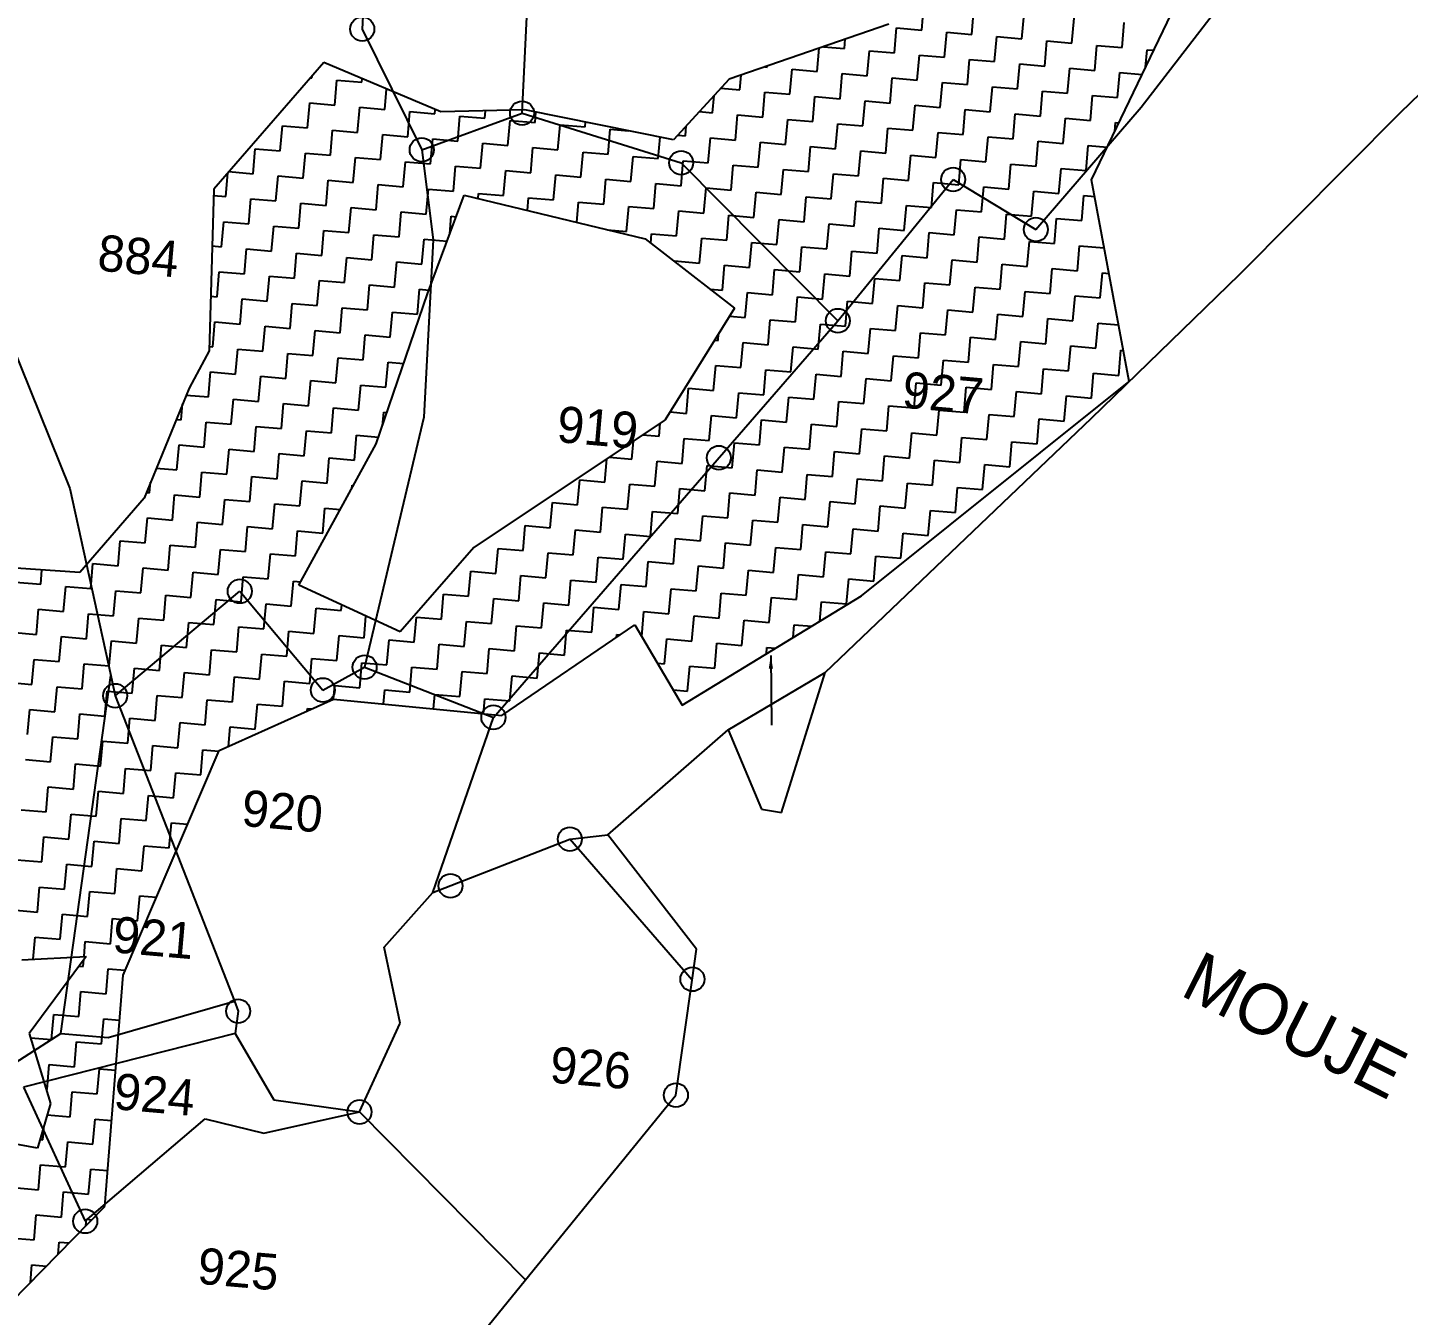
# Model space of a CAD drawing. Header units: metres. Extents: x 302356 to 305648, y 1939949 to 1943623.
# Drawn here: x 303191.9 to 303459.9, y 1942631.2 to 1942881.2 of the extents above; entities that cross this region are included whole.
import ezdxf

# ---------------------------------------------------------------- set-up
doc = ezdxf.new("R2010")
doc.units = ezdxf.units.M
for name, color, linetype in [('POLY_HATCH', 12, 'Continuous'), ('POLY_PARCEL', 6, 'Continuous'), ('TEXT_MAPOUT', 7, 'Continuous'), ('TEXT_PARCEL', 7, 'Continuous'), ('V_BOUND_LINE', 7, 'Continuous')]:
    doc.layers.add(name, color=color, linetype=linetype)
doc.styles.add('TEXT_MAP', font='')
doc.styles.get('TEXT_MAP').set_extended_font_data('Kruti Dev 050')
doc.dimstyles.get("Standard").update_dxf_attribs({"dimtxt": 0.18, "dimasz": 0.18, "dimexe": 0.18, "dimexo": 0.0625, "dimgap": 0.09, "dimtad": 0, "dimtih": 1, "dimtoh": 1, "dimdec": 4, "dimzin": 0, "dimdsep": 46, "dimtxsty": 'Standard', "dimcen": 0.09, "dimadec": 0, "dimazin": 0, "dimtfac": 1, "dimtdec": 4, "dimtofl": 0, "dimtmove": 0, "dimatfit": 3, "dimfxl": 1, "dimtolj": 1, "dimtzin": 0, "dimarcsym": 0})

msp = doc.modelspace()

# ---------------------------------------------------------------- linework, layer by layer
for centre in [(303256.84, 1942880.88), (303287.85, 1942864.57), (303268.38, 1942857.45), (303318.74, 1942854.93), (303371.52, 1942851.69), (303387.58, 1942841.97), (303349.15, 1942824.28), (303326.06, 1942797.69), (303233.06, 1942771.77), (303257.3, 1942757.05), (303208.88, 1942751.51), (303249.19, 1942752.61), (303282.29, 1942747.31), (303297.14, 1942723.67), (303273.97, 1942714.62), (303320.92, 1942696.48), (303232.75, 1942690.29), (303317.72, 1942673.99), (303256.3, 1942670.72), (303203.07, 1942649.51)]:
    msp.add_circle(centre, 2.33)
at = {"layer": 'POLY_HATCH'}
for p, q in [((303398.41, 1942851.62), (303429.84, 1942917.25)), ((303359.02, 1942881.82), (303328.03, 1942871.13)), ((303249.36, 1942874.36), (303228.03, 1942849.82)), ((303272.07, 1942864.79), (303249.36, 1942874.36)), ((303328.03, 1942871.13), (303317.23, 1942859.41)), ((303288.4, 1942865.18), (303272.07, 1942864.79)), ((303317.23, 1942859.41), (303288.4, 1942865.18)), ((303228.03, 1942849.82), (303227.1, 1942818.43)), ((303405.7, 1942812.5), (303398.41, 1942851.62)), ((303269.49, 1942829.49), (303276.59, 1942848.64)), ((303276.59, 1942848.64), (303311.76, 1942840.15)), ((303311.76, 1942840.15), (303329.08, 1942826.69)), ((303259.55, 1942800.36), (303269.49, 1942829.49)), ((303329.08, 1942826.69), (303315.66, 1942805.04)), ((303227.1, 1942818.43), (303223.21, 1942811.17)), ((303353.71, 1942770.87), (303405.7, 1942812.5)), ((303223.21, 1942811.17), (303214.48, 1942789.87)), ((303315.66, 1942805.04), (303278.47, 1942780.24)), ((303244.55, 1942772.98), (303259.55, 1942800.36)), ((303214.48, 1942789.87), (303201.99, 1942775.4)), ((303278.47, 1942780.24), (303264.21, 1942763.88)), ((303201.99, 1942775.4), (303181.47, 1942776.82)), ((303264.21, 1942763.88), (303244.55, 1942772.98)), ((303318.9, 1942749.67), (303353.71, 1942770.87)), ((303283.96, 1942747.64), (303309.76, 1942765.29)), ((303309.76, 1942765.29), (303318.9, 1942749.67)), ((303229.04, 1942740.85), (303251.28, 1942750.85)), ((303251.28, 1942750.85), (303283.96, 1942747.64)), ((303210.4, 1942697.26), (303229.04, 1942740.85)), ((303206.85, 1942652.35), (303210.4, 1942697.26)), ((303173.86, 1942618.69), (303206.85, 1942652.35))]:
    msp.add_line(p, q, dxfattribs=at)
at = {"layer": 'POLY_HATCH', "linetype": 'Continuous', "ltscale": 10}
for p, q in [((303365.42, 1942880.69), (303365.84, 1942885.55)), ((303375.14, 1942879.84), (303375.56, 1942884.7)), ((303384.86, 1942878.99), (303385.29, 1942883.86)), ((303394.58, 1942878.15), (303395.01, 1942883.01)), ((303404.31, 1942877.3), (303404.73, 1942882.16)), ((303350.41, 1942877.1), (303350.57, 1942878.9)), ((303360.13, 1942876.25), (303360.56, 1942881.11)), ((303360.56, 1942881.11), (303365.42, 1942880.69)), ((303369.86, 1942875.4), (303370.28, 1942880.26)), ((303370.28, 1942880.26), (303375.14, 1942879.84)), ((303379.58, 1942874.56), (303380, 1942879.42)), ((303380, 1942879.42), (303384.86, 1942878.99)), ((303345.13, 1942872.66), (303345.52, 1942877.16)), ((303346.36, 1942877.45), (303350.41, 1942877.1)), ((303354.85, 1942871.81), (303355.27, 1942876.67)), ((303355.27, 1942876.67), (303360.13, 1942876.25)), ((303389.3, 1942873.71), (303389.72, 1942878.57)), ((303389.72, 1942878.57), (303394.58, 1942878.15)), ((303399.02, 1942872.86), (303399.44, 1942877.72)), ((303399.44, 1942877.72), (303404.31, 1942877.3)), ((303408.87, 1942873.47), (303409.17, 1942876.88)), ((303409.17, 1942876.88), (303410.45, 1942876.77)), ((303335.01, 1942873.54), (303335.41, 1942873.5)), ((303335.41, 1942873.5), (303335.42, 1942873.68)), ((303364.57, 1942870.97), (303364.99, 1942875.83)), ((303364.99, 1942875.83), (303369.86, 1942875.4)), ((303374.29, 1942870.12), (303374.72, 1942874.98)), ((303374.72, 1942874.98), (303379.58, 1942874.56)), ((303384.02, 1942869.27), (303384.44, 1942874.13)), ((303384.44, 1942874.13), (303389.3, 1942873.71)), ((303246.8, 1942871.42), (303247.06, 1942871.4)), ((303247.06, 1942871.4), (303247.09, 1942871.76)), ((303251.5, 1942866.12), (303251.92, 1942870.98)), ((303251.92, 1942870.98), (303256.78, 1942870.55)), ((303256.78, 1942870.55), (303256.84, 1942871.21)), ((303330.12, 1942869.07), (303330.37, 1942871.94)), ((303339.84, 1942868.22), (303340.27, 1942873.08)), ((303340.27, 1942873.08), (303345.13, 1942872.66)), ((303349.57, 1942867.37), (303349.99, 1942872.23)), ((303349.99, 1942872.23), (303354.85, 1942871.81)), ((303359.29, 1942866.53), (303359.71, 1942871.39)), ((303359.71, 1942871.39), (303364.57, 1942870.97)), ((303393.74, 1942868.43), (303394.16, 1942873.29)), ((303394.16, 1942873.29), (303399.02, 1942872.86)), ((303403.46, 1942867.58), (303403.88, 1942872.44)), ((303403.88, 1942872.44), (303408.2, 1942872.06)), ((303261.22, 1942865.27), (303261.56, 1942869.22)), ((303324.84, 1942864.63), (303325.13, 1942867.98)), ((303326.43, 1942869.39), (303330.12, 1942869.07)), ((303334.56, 1942863.78), (303334.98, 1942868.64)), ((303334.98, 1942868.64), (303339.84, 1942868.22)), ((303369.01, 1942865.68), (303369.43, 1942870.54)), ((303369.43, 1942870.54), (303374.29, 1942870.12)), ((303378.73, 1942864.83), (303379.15, 1942869.7)), ((303379.15, 1942869.7), (303384.02, 1942869.27)), ((303388.45, 1942863.99), (303388.88, 1942868.85)), ((303388.88, 1942868.85), (303393.74, 1942868.43)), ((303398.18, 1942863.14), (303398.6, 1942868)), ((303398.6, 1942868), (303403.46, 1942867.58)), ((303246.21, 1942861.68), (303246.64, 1942866.54)), ((303246.64, 1942866.54), (303251.5, 1942866.12)), ((303255.94, 1942860.83), (303256.36, 1942865.69)), ((303256.36, 1942865.69), (303261.22, 1942865.27)), ((303344.28, 1942862.94), (303344.7, 1942867.8)), ((303344.7, 1942867.8), (303349.57, 1942867.37)), ((303354, 1942862.09), (303354.43, 1942866.95)), ((303354.43, 1942866.95), (303359.29, 1942866.53)), ((303363.72, 1942861.24), (303364.15, 1942866.1)), ((303364.15, 1942866.1), (303369.01, 1942865.68)), ((303265.66, 1942859.99), (303266.08, 1942864.85)), ((303266.08, 1942864.85), (303270.94, 1942864.42)), ((303270.94, 1942864.42), (303271.01, 1942865.23)), ((303275.38, 1942859.14), (303275.8, 1942864)), ((303275.8, 1942864), (303280.66, 1942863.58)), ((303280.66, 1942863.58), (303280.79, 1942865)), ((303285.1, 1942858.29), (303285.53, 1942863.15)), ((303285.53, 1942863.15), (303290.39, 1942862.73)), ((303290.39, 1942862.73), (303290.56, 1942864.74)), ((303300.11, 1942861.88), (303300.19, 1942862.82)), ((303322.25, 1942864.85), (303324.84, 1942864.63)), ((303329.27, 1942859.34), (303329.7, 1942864.21)), ((303329.7, 1942864.21), (303334.56, 1942863.78)), ((303339, 1942858.5), (303339.42, 1942863.36)), ((303339.42, 1942863.36), (303344.28, 1942862.94)), ((303373.45, 1942860.4), (303373.87, 1942865.26)), ((303373.87, 1942865.26), (303378.73, 1942864.83)), ((303383.17, 1942859.55), (303383.59, 1942864.41)), ((303383.59, 1942864.41), (303388.45, 1942863.99)), ((303392.89, 1942858.7), (303393.31, 1942863.56)), ((303393.31, 1942863.56), (303398.18, 1942863.14)), ((303402.88, 1942860.97), (303403.04, 1942862.72)), ((303403.04, 1942862.72), (303403.69, 1942862.66)), ((303240.93, 1942857.24), (303241.35, 1942862.1)), ((303241.35, 1942862.1), (303246.21, 1942861.68)), ((303250.65, 1942856.39), (303251.08, 1942861.26)), ((303251.08, 1942861.26), (303255.94, 1942860.83)), ((303260.37, 1942855.55), (303260.8, 1942860.41)), ((303260.8, 1942860.41), (303265.66, 1942859.99)), ((303294.82, 1942857.45), (303295.25, 1942862.31)), ((303295.25, 1942862.31), (303300.11, 1942861.88)), ((303304.55, 1942856.6), (303304.97, 1942861.46)), ((303304.97, 1942861.46), (303308.53, 1942861.15)), ((303314.27, 1942855.75), (303314.63, 1942859.93)), ((303318.07, 1942860.32), (303319.55, 1942860.19)), ((303319.55, 1942860.19), (303319.72, 1942862.11)), ((303348.72, 1942857.65), (303349.14, 1942862.51)), ((303349.14, 1942862.51), (303354, 1942862.09)), ((303358.44, 1942856.81), (303358.86, 1942861.67)), ((303358.86, 1942861.67), (303363.72, 1942861.24)), ((303368.16, 1942855.96), (303368.59, 1942860.82)), ((303368.59, 1942860.82), (303373.45, 1942860.4)), ((303377.88, 1942855.11), (303378.31, 1942859.97)), ((303378.31, 1942859.97), (303383.17, 1942859.55)), ((303235.65, 1942852.8), (303236.07, 1942857.66)), ((303236.07, 1942857.66), (303240.93, 1942857.24)), ((303270.1, 1942854.7), (303270.52, 1942859.56)), ((303270.52, 1942859.56), (303275.38, 1942859.14)), ((303279.82, 1942853.86), (303280.24, 1942858.72)), ((303280.24, 1942858.72), (303285.1, 1942858.29)), ((303289.54, 1942853.01), (303289.96, 1942857.87)), ((303289.96, 1942857.87), (303294.82, 1942857.45)), ((303323.99, 1942854.91), (303324.41, 1942859.77)), ((303324.41, 1942859.77), (303329.27, 1942859.34)), ((303333.71, 1942854.06), (303334.14, 1942858.92)), ((303334.14, 1942858.92), (303339, 1942858.5)), ((303343.43, 1942853.21), (303343.86, 1942858.08)), ((303343.86, 1942858.08), (303348.72, 1942857.65)), ((303353.16, 1942852.37), (303353.58, 1942857.23)), ((303353.58, 1942857.23), (303358.44, 1942856.81)), ((303387.61, 1942854.27), (303388.03, 1942859.13)), ((303388.03, 1942859.13), (303392.89, 1942858.7)), ((303397.33, 1942853.42), (303397.75, 1942858.28)), ((303397.75, 1942858.28), (303401.44, 1942857.96)), ((303245.37, 1942851.96), (303245.79, 1942856.82)), ((303245.79, 1942856.82), (303250.65, 1942856.39)), ((303255.09, 1942851.11), (303255.51, 1942855.97)), ((303255.51, 1942855.97), (303260.37, 1942855.55)), ((303264.81, 1942850.26), (303265.24, 1942855.12)), ((303265.24, 1942855.12), (303270.1, 1942854.7)), ((303299.26, 1942852.16), (303299.69, 1942857.02)), ((303299.69, 1942857.02), (303304.55, 1942856.6)), ((303308.98, 1942851.32), (303309.41, 1942856.18)), ((303309.41, 1942856.18), (303314.27, 1942855.75)), ((303318.71, 1942850.47), (303319.13, 1942855.33)), ((303319.13, 1942855.33), (303323.99, 1942854.91)), ((303362.88, 1942851.52), (303363.3, 1942856.38)), ((303363.3, 1942856.38), (303368.16, 1942855.96)), ((303372.6, 1942850.67), (303373.02, 1942855.54)), ((303373.02, 1942855.54), (303377.88, 1942855.11)), ((303382.32, 1942849.83), (303382.75, 1942854.69)), ((303382.75, 1942854.69), (303387.61, 1942854.27)), ((303230.36, 1942848.37), (303230.76, 1942852.97)), ((303230.97, 1942853.21), (303235.65, 1942852.8)), ((303240.08, 1942847.52), (303240.51, 1942852.38)), ((303240.51, 1942852.38), (303245.37, 1942851.96)), ((303274.53, 1942849.42), (303274.96, 1942854.28)), ((303274.96, 1942854.28), (303279.82, 1942853.86)), ((303284.26, 1942848.57), (303284.68, 1942853.43)), ((303284.68, 1942853.43), (303289.54, 1942853.01)), ((303293.98, 1942847.72), (303294.4, 1942852.59)), ((303294.4, 1942852.59), (303299.26, 1942852.16)), ((303328.43, 1942849.62), (303328.85, 1942854.48)), ((303328.85, 1942854.48), (303333.71, 1942854.06)), ((303338.15, 1942848.78), (303338.57, 1942853.64)), ((303338.57, 1942853.64), (303343.43, 1942853.21)), ((303347.87, 1942847.93), (303348.3, 1942852.79)), ((303348.3, 1942852.79), (303353.16, 1942852.37)), ((303357.59, 1942847.08), (303358.02, 1942851.94)), ((303358.02, 1942851.94), (303362.88, 1942851.52)), ((303392.04, 1942848.98), (303392.47, 1942853.84)), ((303392.47, 1942853.84), (303397.33, 1942853.42)), ((303249.81, 1942846.67), (303250.23, 1942851.53)), ((303250.23, 1942851.53), (303255.09, 1942851.11)), ((303259.53, 1942845.83), (303259.95, 1942850.69)), ((303259.95, 1942850.69), (303264.81, 1942850.26)), ((303269.25, 1942844.98), (303269.67, 1942849.84)), ((303269.67, 1942849.84), (303274.53, 1942849.42)), ((303303.7, 1942846.88), (303304.12, 1942851.74)), ((303304.12, 1942851.74), (303308.98, 1942851.32)), ((303313.42, 1942846.03), (303313.85, 1942850.89)), ((303313.85, 1942850.89), (303318.71, 1942850.47)), ((303323.14, 1942845.18), (303323.57, 1942850.05)), ((303323.57, 1942850.05), (303328.43, 1942849.62)), ((303332.87, 1942844.34), (303333.29, 1942849.2)), ((303333.29, 1942849.2), (303338.15, 1942848.78)), ((303367.32, 1942846.24), (303367.74, 1942851.1)), ((303367.74, 1942851.1), (303372.6, 1942850.67)), ((303377.04, 1942845.39), (303377.46, 1942850.25)), ((303377.46, 1942850.25), (303382.32, 1942849.83)), ((303386.76, 1942844.54), (303387.18, 1942849.4)), ((303387.18, 1942849.4), (303392.04, 1942848.98)), ((303227.99, 1942848.57), (303230.36, 1942848.37)), ((303234.8, 1942843.08), (303235.22, 1942847.94)), ((303235.22, 1942847.94), (303240.08, 1942847.52)), ((303244.52, 1942842.23), (303244.94, 1942847.1)), ((303244.94, 1942847.1), (303249.81, 1942846.67)), ((303279.31, 1942847.99), (303279.4, 1942848.99)), ((303279.4, 1942848.99), (303284.26, 1942848.57)), ((303288.9, 1942845.67), (303289.12, 1942848.15)), ((303289.12, 1942848.15), (303293.98, 1942847.72)), ((303298.5, 1942843.35), (303298.84, 1942847.3)), ((303298.84, 1942847.3), (303303.7, 1942846.88)), ((303342.59, 1942843.49), (303343.01, 1942848.35)), ((303343.01, 1942848.35), (303347.87, 1942847.93)), ((303352.31, 1942842.65), (303352.73, 1942847.51)), ((303352.73, 1942847.51), (303357.59, 1942847.08)), ((303362.03, 1942841.8), (303362.46, 1942846.66)), ((303362.46, 1942846.66), (303367.32, 1942846.24)), ((303396.48, 1942843.7), (303396.91, 1942848.56)), ((303396.91, 1942848.56), (303399.01, 1942848.37)), ((303254.24, 1942841.39), (303254.67, 1942846.25)), ((303254.67, 1942846.25), (303259.53, 1942845.83)), ((303263.97, 1942840.54), (303264.39, 1942845.4)), ((303264.39, 1942845.4), (303269.25, 1942844.98)), ((303273.81, 1942841.15), (303274.11, 1942844.56)), ((303274.11, 1942844.56), (303275.05, 1942844.47)), ((303308.14, 1942841.59), (303308.56, 1942846.45)), ((303308.56, 1942846.45), (303313.42, 1942846.03)), ((303317.86, 1942840.75), (303318.28, 1942845.61)), ((303318.28, 1942845.61), (303323.14, 1942845.18)), ((303327.58, 1942839.9), (303328.01, 1942844.76)), ((303328.01, 1942844.76), (303332.87, 1942844.34)), ((303337.3, 1942839.05), (303337.73, 1942843.92)), ((303337.73, 1942843.92), (303342.59, 1942843.49)), ((303371.75, 1942840.95), (303372.18, 1942845.81)), ((303372.18, 1942845.81), (303377.04, 1942845.39)), ((303381.48, 1942840.11), (303381.9, 1942844.97)), ((303381.9, 1942844.97), (303386.76, 1942844.54)), ((303391.2, 1942839.26), (303391.62, 1942844.12)), ((303391.62, 1942844.12), (303396.48, 1942843.7)), ((303229.52, 1942838.64), (303229.94, 1942843.5)), ((303229.94, 1942843.5), (303234.8, 1942843.08)), ((303239.24, 1942837.8), (303239.66, 1942842.66)), ((303239.66, 1942842.66), (303244.52, 1942842.23)), ((303248.96, 1942836.95), (303249.38, 1942841.81)), ((303249.38, 1942841.81), (303254.24, 1942841.39)), ((303304.44, 1942841.92), (303308.14, 1942841.59)), ((303312.84, 1942839.31), (303313, 1942841.17)), ((303313, 1942841.17), (303317.86, 1942840.75)), ((303347.03, 1942838.21), (303347.45, 1942843.07)), ((303347.45, 1942843.07), (303352.31, 1942842.65)), ((303356.75, 1942837.36), (303357.17, 1942842.22)), ((303357.17, 1942842.22), (303362.03, 1942841.8)), ((303366.47, 1942836.51), (303366.89, 1942841.38)), ((303366.89, 1942841.38), (303371.75, 1942840.95)), ((303227.7, 1942838.8), (303229.52, 1942838.64)), ((303258.68, 1942836.1), (303259.1, 1942840.97)), ((303259.1, 1942840.97), (303263.97, 1942840.54)), ((303268.4, 1942835.26), (303268.83, 1942840.12)), ((303268.83, 1942840.12), (303273.29, 1942839.73)), ((303322.3, 1942835.46), (303322.72, 1942840.32)), ((303322.72, 1942840.32), (303327.58, 1942839.9)), ((303332.02, 1942834.62), (303332.44, 1942839.48)), ((303332.44, 1942839.48), (303337.3, 1942839.05)), ((303341.74, 1942833.77), (303342.16, 1942838.63)), ((303342.16, 1942838.63), (303347.03, 1942838.21)), ((303376.19, 1942835.67), (303376.61, 1942840.53)), ((303376.61, 1942840.53), (303381.48, 1942840.11)), ((303385.91, 1942834.82), (303386.34, 1942839.68)), ((303386.34, 1942839.68), (303391.2, 1942839.26)), ((303395.64, 1942833.98), (303396.06, 1942838.84)), ((303396.06, 1942838.84), (303400.87, 1942838.42)), ((303233.95, 1942833.36), (303234.38, 1942838.22)), ((303234.38, 1942838.22), (303239.24, 1942837.8)), ((303243.68, 1942832.51), (303244.1, 1942837.37)), ((303244.1, 1942837.37), (303248.96, 1942836.95)), ((303253.4, 1942831.67), (303253.82, 1942836.53)), ((303253.82, 1942836.53), (303258.68, 1942836.1)), ((303317.42, 1942835.74), (303317.44, 1942835.89)), ((303317.44, 1942835.89), (303322.3, 1942835.46)), ((303351.46, 1942832.92), (303351.89, 1942837.78)), ((303351.89, 1942837.78), (303356.75, 1942837.36)), ((303361.19, 1942832.08), (303361.61, 1942836.94)), ((303361.61, 1942836.94), (303366.47, 1942836.51)), ((303370.91, 1942831.23), (303371.33, 1942836.09)), ((303371.33, 1942836.09), (303376.19, 1942835.67)), ((303228.67, 1942828.92), (303229.09, 1942833.78)), ((303229.09, 1942833.78), (303233.95, 1942833.36)), ((303263.12, 1942830.82), (303263.54, 1942835.68)), ((303263.54, 1942835.68), (303268.4, 1942835.26)), ((303326.74, 1942830.18), (303327.16, 1942835.04)), ((303327.16, 1942835.04), (303332.02, 1942834.62)), ((303336.46, 1942829.33), (303336.88, 1942834.19)), ((303336.88, 1942834.19), (303341.74, 1942833.77)), ((303346.18, 1942828.49), (303346.6, 1942833.35)), ((303346.6, 1942833.35), (303351.46, 1942832.92)), ((303380.63, 1942830.38), (303381.05, 1942835.25)), ((303381.05, 1942835.25), (303385.91, 1942834.82)), ((303390.35, 1942829.54), (303390.77, 1942834.4)), ((303390.77, 1942834.4), (303395.64, 1942833.98)), ((303400.07, 1942828.69), (303400.5, 1942833.55)), ((303400.5, 1942833.55), (303401.8, 1942833.44)), ((303238.39, 1942828.08), (303238.81, 1942832.94)), ((303238.81, 1942832.94), (303243.68, 1942832.51)), ((303248.11, 1942827.23), (303248.54, 1942832.09)), ((303248.54, 1942832.09), (303253.4, 1942831.67)), ((303257.83, 1942826.38), (303258.26, 1942831.24)), ((303258.26, 1942831.24), (303263.12, 1942830.82)), ((303355.9, 1942827.64), (303356.32, 1942832.5)), ((303356.32, 1942832.5), (303361.19, 1942832.08)), ((303365.62, 1942826.79), (303366.05, 1942831.65)), ((303366.05, 1942831.65), (303370.91, 1942831.23)), ((303375.35, 1942825.95), (303375.77, 1942830.81)), ((303375.77, 1942830.81), (303380.63, 1942830.38)), ((303227.41, 1942829.03), (303228.67, 1942828.92)), ((303233.11, 1942823.64), (303233.53, 1942828.5)), ((303233.53, 1942828.5), (303238.39, 1942828.08)), ((303267.56, 1942825.54), (303267.98, 1942830.4)), ((303267.98, 1942830.4), (303269.77, 1942830.24)), ((303324.31, 1942830.39), (303326.74, 1942830.18)), ((303331.17, 1942824.89), (303331.6, 1942829.76)), ((303331.6, 1942829.76), (303336.46, 1942829.33)), ((303340.9, 1942824.05), (303341.32, 1942828.91)), ((303341.32, 1942828.91), (303346.18, 1942828.49)), ((303350.62, 1942823.2), (303351.04, 1942828.06)), ((303351.04, 1942828.06), (303355.9, 1942827.64)), ((303385.07, 1942825.1), (303385.49, 1942829.96)), ((303385.49, 1942829.96), (303390.35, 1942829.54)), ((303394.79, 1942824.25), (303395.21, 1942829.11)), ((303395.21, 1942829.11), (303400.07, 1942828.69)), ((303242.83, 1942822.79), (303243.25, 1942827.65)), ((303243.25, 1942827.65), (303248.11, 1942827.23)), ((303252.55, 1942821.94), (303252.97, 1942826.81)), ((303252.97, 1942826.81), (303257.83, 1942826.38)), ((303262.27, 1942821.1), (303262.7, 1942825.96)), ((303262.7, 1942825.96), (303267.56, 1942825.54)), ((303328.13, 1942825.16), (303331.17, 1942824.89)), ((303360.34, 1942822.36), (303360.76, 1942827.22)), ((303360.76, 1942827.22), (303365.62, 1942826.79)), ((303370.06, 1942821.51), (303370.48, 1942826.37)), ((303370.48, 1942826.37), (303375.35, 1942825.95)), ((303379.78, 1942820.66), (303380.21, 1942825.52)), ((303380.21, 1942825.52), (303385.07, 1942825.1)), ((303227.82, 1942819.2), (303228.25, 1942824.06)), ((303228.25, 1942824.06), (303233.11, 1942823.64)), ((303237.54, 1942818.35), (303237.97, 1942823.21)), ((303237.97, 1942823.21), (303242.83, 1942822.79)), ((303335.61, 1942819.61), (303336.03, 1942824.47)), ((303336.03, 1942824.47), (303340.9, 1942824.05)), ((303345.33, 1942818.76), (303345.76, 1942823.62)), ((303345.76, 1942823.62), (303350.62, 1942823.2)), ((303355.05, 1942817.92), (303355.48, 1942822.78)), ((303355.48, 1942822.78), (303360.34, 1942822.36)), ((303389.5, 1942819.82), (303389.93, 1942824.68)), ((303389.93, 1942824.68), (303394.79, 1942824.25)), ((303399.23, 1942818.97), (303399.65, 1942823.83)), ((303399.65, 1942823.83), (303403.65, 1942823.48)), ((303247.27, 1942817.51), (303247.69, 1942822.37)), ((303247.69, 1942822.37), (303252.55, 1942821.94)), ((303256.99, 1942816.66), (303257.41, 1942821.52)), ((303257.41, 1942821.52), (303262.27, 1942821.1)), ((303325.25, 1942820.51), (303325.89, 1942820.46)), ((303325.89, 1942820.46), (303326, 1942821.72)), ((303330.33, 1942815.17), (303330.75, 1942820.03)), ((303330.75, 1942820.03), (303335.61, 1942819.61)), ((303364.78, 1942817.07), (303365.2, 1942821.93)), ((303365.2, 1942821.93), (303370.06, 1942821.51)), ((303374.5, 1942816.22), (303374.92, 1942821.09)), ((303374.92, 1942821.09), (303379.78, 1942820.66)), ((303384.22, 1942815.38), (303384.64, 1942820.24)), ((303384.64, 1942820.24), (303389.5, 1942819.82)), ((303227.13, 1942819.26), (303227.82, 1942819.2)), ((303232.26, 1942813.92), (303232.68, 1942818.78)), ((303232.68, 1942818.78), (303237.54, 1942818.35)), ((303241.98, 1942813.07), (303242.41, 1942817.93)), ((303242.41, 1942817.93), (303247.27, 1942817.51)), ((303251.7, 1942812.22), (303252.13, 1942817.08)), ((303252.13, 1942817.08), (303256.99, 1942816.66)), ((303340.05, 1942814.33), (303340.47, 1942819.19)), ((303340.47, 1942819.19), (303345.33, 1942818.76)), ((303349.77, 1942813.48), (303350.19, 1942818.34)), ((303350.19, 1942818.34), (303355.05, 1942817.92)), ((303359.49, 1942812.63), (303359.92, 1942817.49)), ((303359.92, 1942817.49), (303364.78, 1942817.07)), ((303393.94, 1942814.53), (303394.37, 1942819.39)), ((303394.37, 1942819.39), (303399.23, 1942818.97)), ((303403.66, 1942813.68), (303404.09, 1942818.55)), ((303404.09, 1942818.55), (303404.58, 1942818.5)), ((303261.43, 1942811.38), (303261.85, 1942816.24)), ((303261.85, 1942816.24), (303264.88, 1942815.97)), ((303325.04, 1942810.73), (303325.47, 1942815.6)), ((303325.47, 1942815.6), (303330.33, 1942815.17)), ((303334.76, 1942809.89), (303335.19, 1942814.75)), ((303335.19, 1942814.75), (303340.05, 1942814.33)), ((303369.21, 1942811.79), (303369.64, 1942816.65)), ((303369.64, 1942816.65), (303374.5, 1942816.22)), ((303378.94, 1942810.94), (303379.36, 1942815.8)), ((303379.36, 1942815.8), (303384.22, 1942815.38)), ((303388.66, 1942810.09), (303389.08, 1942814.95)), ((303389.08, 1942814.95), (303393.94, 1942814.53)), ((303226.98, 1942809.48), (303227.4, 1942814.34)), ((303227.4, 1942814.34), (303232.26, 1942813.92)), ((303236.7, 1942808.63), (303237.12, 1942813.49)), ((303237.12, 1942813.49), (303241.98, 1942813.07)), ((303246.42, 1942807.78), (303246.84, 1942812.65)), ((303246.84, 1942812.65), (303251.7, 1942812.22)), ((303256.14, 1942806.94), (303256.57, 1942811.8)), ((303256.57, 1942811.8), (303261.43, 1942811.38)), ((303344.49, 1942809.04), (303344.91, 1942813.9)), ((303344.91, 1942813.9), (303349.77, 1942813.48)), ((303354.21, 1942808.2), (303354.63, 1942813.06)), ((303354.63, 1942813.06), (303359.49, 1942812.63)), ((303363.93, 1942807.35), (303364.35, 1942812.21)), ((303364.35, 1942812.21), (303369.21, 1942811.79)), ((303398.38, 1942809.25), (303398.8, 1942814.11)), ((303398.8, 1942814.11), (303403.66, 1942813.68)), ((303222.67, 1942809.85), (303226.98, 1942809.48)), ((303231.41, 1942804.19), (303231.84, 1942809.05)), ((303231.84, 1942809.05), (303236.7, 1942808.63)), ((303319.76, 1942806.3), (303320.18, 1942811.16)), ((303320.18, 1942811.16), (303325.04, 1942810.73)), ((303329.48, 1942805.45), (303329.9, 1942810.31)), ((303329.9, 1942810.31), (303334.76, 1942809.89)), ((303339.2, 1942804.6), (303339.63, 1942809.47)), ((303339.63, 1942809.47), (303344.49, 1942809.04)), ((303373.65, 1942806.5), (303374.08, 1942811.36)), ((303374.08, 1942811.36), (303378.94, 1942810.94)), ((303383.37, 1942805.66), (303383.8, 1942810.52)), ((303383.8, 1942810.52), (303388.66, 1942810.09)), ((303393.1, 1942804.81), (303393.52, 1942809.67)), ((303393.52, 1942809.67), (303398.38, 1942809.25)), ((303221.69, 1942805.04), (303221.96, 1942808.12)), ((303241.14, 1942803.35), (303241.56, 1942808.21)), ((303241.56, 1942808.21), (303246.42, 1942807.78)), ((303250.86, 1942802.5), (303251.28, 1942807.36)), ((303251.28, 1942807.36), (303256.14, 1942806.94)), ((303260.78, 1942803.96), (303261, 1942806.51)), ((303261, 1942806.51), (303261.63, 1942806.46)), ((303316.61, 1942806.57), (303319.76, 1942806.3)), ((303348.92, 1942803.76), (303349.35, 1942808.62)), ((303349.35, 1942808.62), (303354.21, 1942808.2)), ((303358.65, 1942802.91), (303359.07, 1942807.77)), ((303359.07, 1942807.77), (303363.93, 1942807.35)), ((303368.37, 1942802.06), (303368.79, 1942806.93)), ((303368.79, 1942806.93), (303373.65, 1942806.5)), ((303220.73, 1942805.12), (303221.69, 1942805.04)), ((303226.13, 1942799.76), (303226.55, 1942804.62)), ((303226.55, 1942804.62), (303231.41, 1942804.19)), ((303235.85, 1942798.91), (303236.27, 1942803.77)), ((303236.27, 1942803.77), (303241.14, 1942803.35)), ((303314.47, 1942801.86), (303314.69, 1942804.39)), ((303324.2, 1942801.01), (303324.62, 1942805.87)), ((303324.62, 1942805.87), (303329.48, 1942805.45)), ((303333.92, 1942800.17), (303334.34, 1942805.03)), ((303334.34, 1942805.03), (303339.2, 1942804.6)), ((303343.64, 1942799.32), (303344.06, 1942804.18)), ((303344.06, 1942804.18), (303348.92, 1942803.76)), ((303378.09, 1942801.22), (303378.51, 1942806.08)), ((303378.51, 1942806.08), (303383.37, 1942805.66)), ((303387.81, 1942800.37), (303388.24, 1942805.23)), ((303388.24, 1942805.23), (303393.1, 1942804.81)), ((303245.57, 1942798.06), (303246, 1942802.92)), ((303246, 1942802.92), (303250.86, 1942802.5)), ((303255.3, 1942797.22), (303255.72, 1942802.08)), ((303255.72, 1942802.08), (303260.01, 1942801.7)), ((303311.31, 1942802.14), (303314.47, 1942801.86)), ((303318.91, 1942796.58), (303319.33, 1942801.44)), ((303319.33, 1942801.44), (303324.2, 1942801.01)), ((303353.36, 1942798.47), (303353.79, 1942803.33)), ((303353.79, 1942803.33), (303358.65, 1942802.91)), ((303363.08, 1942797.63), (303363.51, 1942802.49)), ((303363.51, 1942802.49), (303368.37, 1942802.06)), ((303372.81, 1942796.78), (303373.23, 1942801.64)), ((303373.23, 1942801.64), (303378.09, 1942801.22)), ((303220.85, 1942795.32), (303221.27, 1942800.18)), ((303221.27, 1942800.18), (303226.13, 1942799.76)), ((303230.57, 1942794.47), (303230.99, 1942799.33)), ((303230.99, 1942799.33), (303235.85, 1942798.91)), ((303240.29, 1942793.62), (303240.71, 1942798.49)), ((303240.71, 1942798.49), (303245.57, 1942798.06)), ((303309.19, 1942797.42), (303309.49, 1942800.93)), ((303328.63, 1942795.73), (303329.06, 1942800.59)), ((303329.06, 1942800.59), (303333.92, 1942800.17)), ((303338.36, 1942794.88), (303338.78, 1942799.74)), ((303338.78, 1942799.74), (303343.64, 1942799.32)), ((303348.08, 1942794.04), (303348.5, 1942798.9)), ((303348.5, 1942798.9), (303353.36, 1942798.47)), ((303382.53, 1942795.93), (303382.95, 1942800.79)), ((303382.95, 1942800.79), (303387.81, 1942800.37)), ((303216.85, 1942795.67), (303220.85, 1942795.32)), ((303250.01, 1942792.78), (303250.43, 1942797.64)), ((303250.43, 1942797.64), (303255.3, 1942797.22)), ((303303.91, 1942792.98), (303304.3, 1942797.46)), ((303304.81, 1942797.8), (303309.19, 1942797.42)), ((303313.63, 1942792.14), (303314.05, 1942797)), ((303314.05, 1942797), (303318.91, 1942796.58)), ((303323.35, 1942791.29), (303323.77, 1942796.15)), ((303323.77, 1942796.15), (303328.63, 1942795.73)), ((303357.8, 1942793.19), (303358.22, 1942798.05)), ((303358.22, 1942798.05), (303363.08, 1942797.63)), ((303367.52, 1942792.34), (303367.94, 1942797.2)), ((303367.94, 1942797.2), (303372.81, 1942796.78)), ((303377.24, 1942791.5), (303377.67, 1942796.36)), ((303377.67, 1942796.36), (303382.53, 1942795.93)), ((303215.56, 1942790.88), (303215.74, 1942792.95)), ((303225.28, 1942790.03), (303225.71, 1942794.89)), ((303225.71, 1942794.89), (303230.57, 1942794.47)), ((303235.01, 1942789.19), (303235.43, 1942794.05)), ((303235.43, 1942794.05), (303240.29, 1942793.62)), ((303244.73, 1942788.34), (303245.15, 1942793.2)), ((303245.15, 1942793.2), (303250.01, 1942792.78)), ((303298.62, 1942788.55), (303299.04, 1942793.41)), ((303299.04, 1942793.41), (303303.91, 1942792.98)), ((303333.07, 1942790.44), (303333.49, 1942795.31)), ((303333.49, 1942795.31), (303338.36, 1942794.88)), ((303342.79, 1942789.6), (303343.22, 1942794.46)), ((303343.22, 1942794.46), (303348.08, 1942794.04)), ((303352.52, 1942788.75), (303352.94, 1942793.61)), ((303352.94, 1942793.61), (303357.8, 1942793.19)), ((303214.91, 1942790.94), (303215.56, 1942790.88)), ((303220, 1942785.6), (303220.42, 1942790.46)), ((303220.42, 1942790.46), (303225.28, 1942790.03)), ((303254.82, 1942791.72), (303254.87, 1942792.36)), ((303254.87, 1942792.36), (303255.15, 1942792.33)), ((303308.34, 1942787.7), (303308.77, 1942792.56)), ((303308.77, 1942792.56), (303313.63, 1942792.14)), ((303318.07, 1942786.85), (303318.49, 1942791.71)), ((303318.49, 1942791.71), (303323.35, 1942791.29)), ((303327.79, 1942786.01), (303328.21, 1942790.87)), ((303328.21, 1942790.87), (303333.07, 1942790.44)), ((303362.24, 1942787.9), (303362.66, 1942792.77)), ((303362.66, 1942792.77), (303367.52, 1942792.34)), ((303371.96, 1942787.06), (303372.38, 1942791.92)), ((303372.38, 1942791.92), (303377.24, 1942791.5)), ((303229.72, 1942784.75), (303230.14, 1942789.61)), ((303230.14, 1942789.61), (303235.01, 1942789.19)), ((303239.44, 1942783.9), (303239.87, 1942788.76)), ((303239.87, 1942788.76), (303244.73, 1942788.34)), ((303249.16, 1942783.06), (303249.59, 1942787.92)), ((303249.59, 1942787.92), (303252.59, 1942787.66)), ((303293.34, 1942784.11), (303293.76, 1942788.97)), ((303293.76, 1942788.97), (303298.62, 1942788.55)), ((303303.06, 1942783.26), (303303.48, 1942788.12)), ((303303.48, 1942788.12), (303308.34, 1942787.7)), ((303337.51, 1942785.16), (303337.93, 1942790.02)), ((303337.93, 1942790.02), (303342.79, 1942789.6)), ((303347.23, 1942784.31), (303347.65, 1942789.17)), ((303347.65, 1942789.17), (303352.52, 1942788.75)), ((303356.95, 1942783.47), (303357.38, 1942788.33)), ((303357.38, 1942788.33), (303362.24, 1942787.9)), ((303214.71, 1942781.16), (303215.14, 1942786.02)), ((303215.14, 1942786.02), (303220, 1942785.6)), ((303224.44, 1942780.31), (303224.86, 1942785.17)), ((303224.86, 1942785.17), (303229.72, 1942784.75)), ((303312.78, 1942782.42), (303313.2, 1942787.28)), ((303313.2, 1942787.28), (303318.07, 1942786.85)), ((303322.5, 1942781.57), (303322.93, 1942786.43)), ((303322.93, 1942786.43), (303327.79, 1942786.01)), ((303332.22, 1942780.72), (303332.65, 1942785.58)), ((303332.65, 1942785.58), (303337.51, 1942785.16)), ((303366.68, 1942782.62), (303367.1, 1942787.48)), ((303367.1, 1942787.48), (303371.96, 1942787.06)), ((303234.16, 1942779.47), (303234.58, 1942784.33)), ((303234.58, 1942784.33), (303239.44, 1942783.9)), ((303243.88, 1942778.62), (303244.3, 1942783.48)), ((303244.3, 1942783.48), (303249.16, 1942783.06)), ((303288.05, 1942779.67), (303288.48, 1942784.53)), ((303288.48, 1942784.53), (303293.34, 1942784.11)), ((303297.77, 1942778.82), (303298.2, 1942783.69)), ((303298.2, 1942783.69), (303303.06, 1942783.26)), ((303307.5, 1942777.98), (303307.92, 1942782.84)), ((303307.92, 1942782.84), (303312.78, 1942782.42)), ((303341.95, 1942779.88), (303342.37, 1942784.74)), ((303342.37, 1942784.74), (303347.23, 1942784.31)), ((303351.67, 1942779.03), (303352.09, 1942783.89)), ((303352.09, 1942783.89), (303356.95, 1942783.47)), ((303361.39, 1942778.18), (303361.81, 1942783.04)), ((303361.81, 1942783.04), (303366.68, 1942782.62)), ((303209.43, 1942776.72), (303209.85, 1942781.58)), ((303209.85, 1942781.58), (303214.71, 1942781.16)), ((303219.15, 1942775.87), (303219.58, 1942780.73)), ((303219.58, 1942780.73), (303224.44, 1942780.31)), ((303228.87, 1942775.03), (303229.3, 1942779.89)), ((303229.3, 1942779.89), (303234.16, 1942779.47)), ((303282.77, 1942775.23), (303283.19, 1942780.09)), ((303283.19, 1942780.09), (303288.05, 1942779.67)), ((303317.22, 1942777.13), (303317.64, 1942781.99)), ((303317.64, 1942781.99), (303322.5, 1942781.57)), ((303326.94, 1942776.28), (303327.36, 1942781.15)), ((303327.36, 1942781.15), (303332.22, 1942780.72)), ((303336.66, 1942775.44), (303337.09, 1942780.3)), ((303337.09, 1942780.3), (303341.95, 1942779.88)), ((303204.15, 1942772.28), (303204.57, 1942777.14)), ((303204.57, 1942777.14), (303209.43, 1942776.72)), ((303238.6, 1942774.18), (303239.02, 1942779.04)), ((303239.02, 1942779.04), (303243.88, 1942778.62)), ((303292.49, 1942774.39), (303292.91, 1942779.25)), ((303292.91, 1942779.25), (303297.77, 1942778.82)), ((303302.21, 1942773.54), (303302.64, 1942778.4)), ((303302.64, 1942778.4), (303307.5, 1942777.98)), ((303311.93, 1942772.69), (303312.36, 1942777.55)), ((303312.36, 1942777.55), (303317.22, 1942777.13)), ((303346.38, 1942774.59), (303346.81, 1942779.45)), ((303346.81, 1942779.45), (303351.67, 1942779.03)), ((303356.11, 1942773.75), (303356.53, 1942778.61)), ((303356.53, 1942778.61), (303361.39, 1942778.18)), ((303194.42, 1942773.13), (303194.67, 1942775.91)), ((303213.87, 1942771.44), (303214.29, 1942776.3)), ((303214.29, 1942776.3), (303219.15, 1942775.87)), ((303223.59, 1942770.59), (303224.01, 1942775.45)), ((303224.01, 1942775.45), (303228.87, 1942775.03)), ((303233.31, 1942769.74), (303233.74, 1942774.6)), ((303233.74, 1942774.6), (303238.6, 1942774.18)), ((303277.48, 1942770.8), (303277.91, 1942775.66)), ((303277.91, 1942775.66), (303282.77, 1942775.23)), ((303287.21, 1942769.95), (303287.63, 1942774.81)), ((303287.63, 1942774.81), (303292.49, 1942774.39)), ((303321.66, 1942771.85), (303322.08, 1942776.71)), ((303322.08, 1942776.71), (303326.94, 1942776.28)), ((303331.38, 1942771), (303331.8, 1942775.86)), ((303331.8, 1942775.86), (303336.66, 1942775.44)), ((303341.1, 1942770.15), (303341.52, 1942775.01)), ((303341.52, 1942775.01), (303346.38, 1942774.59)), ((303350.82, 1942769.31), (303351.25, 1942774.17)), ((303351.25, 1942774.17), (303356.11, 1942773.75)), ((303189.56, 1942773.55), (303194.42, 1942773.13)), ((303198.86, 1942767.84), (303199.29, 1942772.71)), ((303199.29, 1942772.71), (303204.15, 1942772.28)), ((303208.58, 1942767), (303209.01, 1942771.86)), ((303209.01, 1942771.86), (303213.87, 1942771.44)), ((303243.03, 1942768.9), (303243.46, 1942773.76)), ((303243.46, 1942773.76), (303244.9, 1942773.63)), ((303296.93, 1942769.1), (303297.35, 1942773.96)), ((303297.35, 1942773.96), (303302.21, 1942773.54)), ((303306.65, 1942768.26), (303307.07, 1942773.12)), ((303307.07, 1942773.12), (303311.93, 1942772.69)), ((303316.37, 1942767.41), (303316.8, 1942772.27)), ((303316.8, 1942772.27), (303321.66, 1942771.85)), ((303218.31, 1942766.15), (303218.73, 1942771.01)), ((303218.73, 1942771.01), (303223.59, 1942770.59)), ((303228.03, 1942765.31), (303228.45, 1942770.17)), ((303228.45, 1942770.17), (303233.31, 1942769.74)), ((303237.75, 1942764.46), (303238.17, 1942769.32)), ((303238.17, 1942769.32), (303243.03, 1942768.9)), ((303252.76, 1942768.05), (303252.85, 1942769.14)), ((303272.2, 1942766.36), (303272.62, 1942771.22)), ((303272.62, 1942771.22), (303277.48, 1942770.8)), ((303281.92, 1942765.51), (303282.35, 1942770.37)), ((303282.35, 1942770.37), (303287.21, 1942769.95)), ((303291.64, 1942764.66), (303292.07, 1942769.53)), ((303292.07, 1942769.53), (303296.93, 1942769.1)), ((303326.09, 1942766.56), (303326.52, 1942771.42)), ((303326.52, 1942771.42), (303331.38, 1942771)), ((303335.82, 1942765.72), (303336.24, 1942770.58)), ((303336.24, 1942770.58), (303341.1, 1942770.15)), ((303345.63, 1942765.95), (303345.96, 1942769.73)), ((303345.96, 1942769.73), (303350.82, 1942769.31)), ((303193.58, 1942763.41), (303194, 1942768.27)), ((303194, 1942768.27), (303198.86, 1942767.84)), ((303203.3, 1942762.56), (303203.72, 1942767.42)), ((303203.72, 1942767.42), (303208.58, 1942767)), ((303213.02, 1942761.71), (303213.44, 1942766.58)), ((303213.44, 1942766.58), (303218.31, 1942766.15)), ((303247.47, 1942763.61), (303247.9, 1942768.47)), ((303247.9, 1942768.47), (303252.76, 1942768.05)), ((303257.19, 1942762.77), (303257.56, 1942766.96)), ((303266.92, 1942761.92), (303267.34, 1942766.78)), ((303267.34, 1942766.78), (303272.2, 1942766.36)), ((303301.37, 1942763.82), (303301.79, 1942768.68)), ((303301.79, 1942768.68), (303306.65, 1942768.26)), ((303311.09, 1942763.02), (303311.51, 1942767.83)), ((303311.51, 1942767.83), (303316.37, 1942767.41)), ((303320.81, 1942762.12), (303321.23, 1942766.99)), ((303321.23, 1942766.99), (303326.09, 1942766.56)), ((303330.53, 1942761.28), (303330.96, 1942766.14)), ((303330.96, 1942766.14), (303335.82, 1942765.72)), ((303188.72, 1942763.83), (303193.58, 1942763.41)), ((303222.74, 1942760.87), (303223.17, 1942765.73)), ((303223.17, 1942765.73), (303228.03, 1942765.31)), ((303232.47, 1942760.02), (303232.89, 1942764.88)), ((303232.89, 1942764.88), (303237.75, 1942764.46)), ((303242.19, 1942759.17), (303242.61, 1942764.04)), ((303242.61, 1942764.04), (303247.47, 1942763.61)), ((303276.64, 1942761.07), (303277.06, 1942765.93)), ((303277.06, 1942765.93), (303281.92, 1942765.51)), ((303286.36, 1942760.23), (303286.78, 1942765.09)), ((303286.78, 1942765.09), (303291.64, 1942764.66)), ((303296.08, 1942759.38), (303296.5, 1942764.24)), ((303296.5, 1942764.24), (303301.37, 1942763.82)), ((303340.46, 1942762.8), (303340.68, 1942765.29)), ((303340.68, 1942765.29), (303344.07, 1942765)), ((303198.02, 1942758.12), (303198.44, 1942762.98)), ((303198.44, 1942762.98), (303203.3, 1942762.56)), ((303207.74, 1942757.28), (303208.16, 1942762.14)), ((303208.16, 1942762.14), (303213.02, 1942761.71)), ((303217.46, 1942756.43), (303217.88, 1942761.29)), ((303217.88, 1942761.29), (303222.74, 1942760.87)), ((303251.91, 1942758.33), (303252.33, 1942763.19)), ((303252.33, 1942763.19), (303257.19, 1942762.77)), ((303261.63, 1942757.48), (303262.05, 1942762.34)), ((303262.05, 1942762.34), (303266.92, 1942761.92)), ((303271.35, 1942756.64), (303271.78, 1942761.5)), ((303271.78, 1942761.5), (303276.64, 1942761.07)), ((303306.18, 1942762.84), (303306.23, 1942763.39)), ((303306.23, 1942763.39), (303306.9, 1942763.34)), ((303315.53, 1942757.69), (303315.95, 1942762.55)), ((303315.95, 1942762.55), (303320.81, 1942762.12)), ((303325.25, 1942756.84), (303325.67, 1942761.7)), ((303325.67, 1942761.7), (303330.53, 1942761.28)), ((303335.29, 1942759.65), (303335.39, 1942760.86)), ((303335.39, 1942760.86), (303337.04, 1942760.71)), ((303192.73, 1942753.69), (303193.15, 1942758.55)), ((303193.15, 1942758.55), (303198.02, 1942758.12)), ((303227.18, 1942755.58), (303227.6, 1942760.44)), ((303227.6, 1942760.44), (303232.47, 1942760.02)), ((303236.9, 1942754.74), (303237.33, 1942759.6)), ((303237.33, 1942759.6), (303242.19, 1942759.17)), ((303246.63, 1942753.89), (303247.05, 1942758.75)), ((303247.05, 1942758.75), (303251.91, 1942758.33)), ((303281.08, 1942755.79), (303281.5, 1942760.65)), ((303281.5, 1942760.65), (303286.36, 1942760.23)), ((303290.8, 1942754.94), (303291.22, 1942759.8)), ((303291.22, 1942759.8), (303296.08, 1942759.38)), ((303202.45, 1942752.84), (303202.88, 1942757.7)), ((303202.88, 1942757.7), (303207.74, 1942757.28)), ((303212.18, 1942751.99), (303212.6, 1942756.85)), ((303212.6, 1942756.85), (303217.46, 1942756.43)), ((303221.9, 1942751.15), (303222.32, 1942756.01)), ((303222.32, 1942756.01), (303227.18, 1942755.58)), ((303256.35, 1942753.04), (303256.77, 1942757.91)), ((303256.77, 1942757.91), (303261.63, 1942757.48)), ((303266.07, 1942752.2), (303266.49, 1942757.06)), ((303266.49, 1942757.06), (303271.35, 1942756.64)), ((303275.79, 1942751.35), (303276.21, 1942756.21)), ((303276.21, 1942756.21), (303281.08, 1942755.79)), ((303314.14, 1942757.81), (303315.53, 1942757.69)), ((303319.96, 1942752.4), (303320.39, 1942757.26)), ((303320.39, 1942757.26), (303325.25, 1942756.84)), ((303187.87, 1942754.11), (303192.73, 1942753.69)), ((303197.17, 1942748.4), (303197.59, 1942753.26)), ((303197.59, 1942753.26), (303202.45, 1942752.84)), ((303231.62, 1942750.3), (303232.04, 1942755.16)), ((303232.04, 1942755.16), (303236.9, 1942754.74)), ((303241.34, 1942749.45), (303241.76, 1942754.31)), ((303241.76, 1942754.31), (303246.63, 1942753.89)), ((303251.26, 1942750.84), (303251.49, 1942753.47)), ((303251.49, 1942753.47), (303256.35, 1942753.04)), ((303285.51, 1942750.5), (303285.94, 1942755.37)), ((303285.94, 1942755.37), (303290.8, 1942754.94)), ((303206.89, 1942747.55), (303207.31, 1942752.42)), ((303207.31, 1942752.42), (303212.18, 1942751.99)), ((303216.61, 1942746.71), (303217.04, 1942751.57)), ((303217.04, 1942751.57), (303221.9, 1942751.15)), ((303226.33, 1942745.86), (303226.76, 1942750.72)), ((303226.76, 1942750.72), (303231.62, 1942750.3)), ((303260.97, 1942749.9), (303261.21, 1942752.62)), ((303261.21, 1942752.62), (303266.07, 1942752.2)), ((303270.68, 1942748.95), (303270.93, 1942751.77)), ((303270.93, 1942751.77), (303275.79, 1942751.35)), ((303280.4, 1942747.99), (303280.65, 1942750.93)), ((303280.65, 1942750.93), (303285.51, 1942750.5)), ((303317.16, 1942752.65), (303319.96, 1942752.4)), ((303191.88, 1942743.96), (303192.31, 1942748.82)), ((303192.31, 1942748.82), (303197.17, 1942748.4)), ((303201.61, 1942743.12), (303202.03, 1942747.98)), ((303202.03, 1942747.98), (303206.89, 1942747.55)), ((303236.06, 1942745.02), (303236.48, 1942749.88)), ((303236.48, 1942749.88), (303241.34, 1942749.45)), ((303246.16, 1942748.55), (303246.2, 1942749.03)), ((303246.2, 1942749.03), (303247.06, 1942748.95)), ((303211.33, 1942742.27), (303211.75, 1942747.13)), ((303211.75, 1942747.13), (303216.61, 1942746.71)), ((303221.05, 1942741.42), (303221.47, 1942746.28)), ((303221.47, 1942746.28), (303226.33, 1942745.86)), ((303230.87, 1942741.67), (303231.2, 1942745.44)), ((303231.2, 1942745.44), (303236.06, 1942745.02)), ((303196.32, 1942738.68), (303196.75, 1942743.54)), ((303196.75, 1942743.54), (303201.61, 1942743.12)), ((303206.04, 1942737.83), (303206.47, 1942742.69)), ((303206.47, 1942742.69), (303211.33, 1942742.27)), ((303215.77, 1942736.99), (303216.19, 1942741.85)), ((303216.19, 1942741.85), (303221.05, 1942741.42)), ((303225.49, 1942736.14), (303225.91, 1942741)), ((303225.91, 1942741), (303228.99, 1942740.73)), ((303191.46, 1942739.1), (303196.32, 1942738.68)), ((303200.76, 1942733.39), (303201.18, 1942738.26)), ((303201.18, 1942738.26), (303206.04, 1942737.83)), ((303210.48, 1942732.55), (303210.91, 1942737.41)), ((303210.91, 1942737.41), (303215.77, 1942736.99)), ((303220.2, 1942731.7), (303220.63, 1942736.56)), ((303220.63, 1942736.56), (303225.49, 1942736.14)), ((303195.48, 1942728.96), (303195.9, 1942733.82)), ((303195.9, 1942733.82), (303200.76, 1942733.39)), ((303205.2, 1942728.11), (303205.62, 1942732.97)), ((303205.62, 1942732.97), (303210.48, 1942732.55)), ((303214.92, 1942727.26), (303215.34, 1942732.13)), ((303215.34, 1942732.13), (303220.2, 1942731.7)), ((303190.61, 1942729.38), (303195.48, 1942728.96)), ((303199.91, 1942723.67), (303200.34, 1942728.53)), ((303200.34, 1942728.53), (303205.2, 1942728.11)), ((303209.64, 1942722.83), (303210.06, 1942727.69)), ((303210.06, 1942727.69), (303214.92, 1942727.26)), ((303219.36, 1942721.98), (303219.78, 1942726.84)), ((303219.78, 1942726.84), (303222.93, 1942726.57)), ((303194.63, 1942719.24), (303195.05, 1942724.1)), ((303195.05, 1942724.1), (303199.91, 1942723.67)), ((303204.35, 1942718.39), (303204.77, 1942723.25)), ((303204.77, 1942723.25), (303209.64, 1942722.83)), ((303214.07, 1942717.54), (303214.5, 1942722.4)), ((303214.5, 1942722.4), (303219.36, 1942721.98)), ((303189.77, 1942719.66), (303194.63, 1942719.24)), ((303199.07, 1942713.95), (303199.49, 1942718.81)), ((303199.49, 1942718.81), (303204.35, 1942718.39)), ((303208.79, 1942713.1), (303209.21, 1942717.97)), ((303209.21, 1942717.97), (303214.07, 1942717.54)), ((303193.78, 1942709.51), (303194.21, 1942714.37)), ((303194.21, 1942714.37), (303199.07, 1942713.95)), ((303203.5, 1942708.67), (303203.93, 1942713.53)), ((303203.93, 1942713.53), (303208.79, 1942713.1)), ((303213.23, 1942707.82), (303213.65, 1942712.68)), ((303213.65, 1942712.68), (303216.87, 1942712.4)), ((303188.92, 1942709.94), (303193.78, 1942709.51)), ((303198.22, 1942704.23), (303198.64, 1942709.09)), ((303198.64, 1942709.09), (303203.5, 1942708.67)), ((303207.94, 1942703.38), (303208.37, 1942708.24)), ((303208.37, 1942708.24), (303213.23, 1942707.82)), ((303192.99, 1942700.35), (303193.36, 1942704.65)), ((303193.36, 1942704.65), (303198.22, 1942704.23)), ((303202.83, 1942700.89), (303203.08, 1942703.81)), ((303203.08, 1942703.81), (303207.94, 1942703.38)), ((303212.8, 1942702.96), (303212.83, 1942702.96)), ((303212.8, 1942702.87), (303212.8, 1942702.96)), ((303202.66, 1942698.94), (303202.78, 1942700.32)), ((303201.82, 1942699.02), (303202.66, 1942698.94)), ((303207.1, 1942693.66), (303207.52, 1942698.52)), ((303207.52, 1942698.52), (303210.81, 1942698.23)), ((303201.81, 1942689.22), (303202.24, 1942694.08)), ((303202.24, 1942694.08), (303207.1, 1942693.66)), ((303196.53, 1942684.78), (303196.95, 1942689.65)), ((303196.95, 1942689.65), (303201.81, 1942689.22)), ((303206.25, 1942683.94), (303206.67, 1942688.8)), ((303206.67, 1942688.8), (303209.71, 1942688.54)), ((303192.44, 1942685.14), (303196.53, 1942684.78)), ((303200.97, 1942679.5), (303201.39, 1942684.36)), ((303201.39, 1942684.36), (303206.25, 1942683.94)), ((303195.68, 1942675.06), (303196.1, 1942679.92)), ((303196.1, 1942679.92), (303200.97, 1942679.5)), ((303205.4, 1942674.22), (303205.83, 1942679.08)), ((303205.83, 1942679.08), (303208.94, 1942678.81)), ((303195.49, 1942675.08), (303195.68, 1942675.06)), ((303200.12, 1942669.78), (303200.54, 1942674.64)), ((303200.54, 1942674.64), (303205.4, 1942674.22)), ((303195.67, 1942670.17), (303200.12, 1942669.78)), ((303194.83, 1942665.34), (303195.08, 1942668.13)), ((303204.56, 1942664.49), (303204.98, 1942669.36)), ((303204.98, 1942669.36), (303208.17, 1942669.08)), ((303194.28, 1942665.39), (303194.83, 1942665.34)), ((303199.27, 1942660.06), (303199.7, 1942664.92)), ((303199.7, 1942664.92), (303204.56, 1942664.49)), ((303193.99, 1942655.62), (303194.41, 1942660.48)), ((303194.41, 1942660.48), (303199.27, 1942660.06)), ((303203.71, 1942654.77), (303204.13, 1942659.63)), ((303204.13, 1942659.63), (303207.4, 1942659.35)), ((303189.13, 1942656.04), (303193.99, 1942655.62)), ((303198.43, 1942650.33), (303198.85, 1942655.2)), ((303198.85, 1942655.2), (303203.71, 1942654.77)), ((303193.14, 1942645.9), (303193.57, 1942650.76)), ((303193.57, 1942650.76), (303198.43, 1942650.33)), ((303203.17, 1942648.61), (303203.29, 1942649.91)), ((303203.29, 1942649.91), (303204.36, 1942649.82)), ((303188.28, 1942646.32), (303193.14, 1942645.9)), ((303197.8, 1942643.12), (303198, 1942645.47)), ((303198, 1942645.47), (303199.94, 1942645.31)), ((303192.42, 1942637.64), (303192.72, 1942641.04)), ((303192.72, 1942641.04), (303195.52, 1942640.79))]:
    msp.add_line(p, q, dxfattribs=at)
at = {"layer": 'POLY_HATCH', "ltscale": 10}
for p, q in [((303190.78, 1942700.23), (303203.22, 1942700.91)), ((303203.22, 1942700.91), (303192.19, 1942685.97)), ((303192.19, 1942685.97), (303196.31, 1942672.35)), ((303196.31, 1942672.35), (303193.79, 1942663.73)), ((303193.79, 1942663.73), (303184.22, 1942665.45))]:
    msp.add_line(p, q, dxfattribs=at)
at = {"layer": 'POLY_PARCEL'}
for p, q in [((303407.99, 1942865.74), (303456.35, 1942928.37)), ((303287.85, 1942864.57), (303290.48, 1942917.66)), ((303257.9, 1942902.68), (303256.84, 1942880.88)), ((303256.84, 1942880.88), (303268.38, 1942857.45)), ((303387.58, 1942841.97), (303407.99, 1942865.74)), ((303268.38, 1942857.45), (303287.85, 1942864.57)), ((303287.85, 1942864.57), (303318.74, 1942854.93)), ((303268.38, 1942857.45), (303270.61, 1942839.97)), ((303318.74, 1942854.93), (303349.15, 1942824.28)), ((303349.15, 1942824.28), (303371.52, 1942851.69)), ((303371.52, 1942851.69), (303387.58, 1942841.97)), ((303270.61, 1942839.97), (303268.78, 1942805.56)), ((303186.54, 1942825.3), (303200.09, 1942791.7)), ((303282.29, 1942747.31), (303349.15, 1942824.28)), ((303268.78, 1942805.56), (303257.3, 1942757.05)), ((303200.09, 1942791.7), (303208.02, 1942755.44)), ((303208.88, 1942751.51), (303233.06, 1942771.77)), ((303233.06, 1942771.77), (303249.19, 1942752.61)), ((303198.3, 1942685.97), (303208.02, 1942755.44)), ((303208.02, 1942755.44), (303208.88, 1942751.51)), ((303249.19, 1942752.61), (303257.3, 1942757.05)), ((303257.3, 1942757.05), (303282.29, 1942747.31)), ((303327.88, 1942744.9), (303346.66, 1942756.03)), ((303208.88, 1942751.51), (303232.01, 1942692.2)), ((303270.55, 1942713.29), (303282.29, 1942747.31)), ((303270.55, 1942713.29), (303297.14, 1942723.67)), ((303297.14, 1942723.67), (303304.48, 1942724.5)), ((303320.89, 1942696.3), (303297.14, 1942723.67)), ((303261.06, 1942702.72), (303270.55, 1942713.29)), ((303264.17, 1942687.99), (303261.06, 1942702.72)), ((303207.54, 1942685.16), (303232.01, 1942692.2)), ((303232.01, 1942692.2), (303232.75, 1942690.29)), ((303232.75, 1942690.29), (303232.16, 1942685.96)), ((303188.58, 1942679.68), (303198.3, 1942685.97)), ((303232.16, 1942685.96), (303191.07, 1942675.52)), ((303198.3, 1942685.97), (303207.54, 1942685.16)), ((303232.16, 1942685.96), (303239.65, 1942673.07)), ((303256.3, 1942670.72), (303264.17, 1942687.99)), ((303191.07, 1942675.52), (303203.07, 1942649.51)), ((303239.65, 1942673.07), (303256.3, 1942670.72)), ((303237.72, 1942666.64), (303256.3, 1942670.72)), ((303256.3, 1942670.72), (303288.53, 1942638.16)), ((303203.07, 1942649.51), (303226.32, 1942669.39)), ((303226.32, 1942669.39), (303237.72, 1942666.64))]:
    msp.add_line(p, q, dxfattribs=at)
at = {"layer": 'V_BOUND_LINE'}
for p, q in [((303458.36, 1942864.69), (303521.46, 1942925.81)), ((303427.08, 1942833.25), (303458.36, 1942864.69)), ((303398.36, 1942805.38), (303427.08, 1942833.25)), ((303346.66, 1942756.03), (303398.36, 1942805.38)), ((303338.24, 1942728.81), (303346.66, 1942756.03)), ((303304.48, 1942724.5), (303327.88, 1942744.9)), ((303327.88, 1942744.9), (303334.32, 1942729.5)), ((303334.32, 1942729.5), (303338.24, 1942728.81)), ((303321.74, 1942702.29), (303304.48, 1942724.5)), ((303320.89, 1942696.3), (303321.74, 1942702.29)), ((303317.72, 1942673.99), (303320.89, 1942696.3)), ((303288.53, 1942638.16), (303317.72, 1942673.99)), ((303277.82, 1942625.01), (303288.53, 1942638.16))]:
    msp.add_line(p, q, dxfattribs=at)

# ---------------------------------------------------------------- texts
at = {"layer": 'TEXT_MAPOUT'}
msp.add_text('MOUJE', height=9.759, rotation=333.2496, dxfattribs=at).set_placement((303415.33, 1942693.51))
at = {"layer": 'TEXT_PARCEL', "style": 'TEXT_MAP'}
for s, p in [('884', (303205.27, 1942834.03)), ('927', (303361.46, 1942807.43)), ('919', (303294.43, 1942800.76)), ('920', (303233.23, 1942726.28)), ('921', (303208.2, 1942701.73)), ('926', (303293.07, 1942676.47)), ('924', (303208.41, 1942671.3)), ('925', (303224.67, 1942637.43))]:
    msp.add_text(s, height=7.026, rotation=355.0239, dxfattribs=at).set_placement(p)

# ---------------------------------------------------------------- leaders
msp.add_leader([(303336.13, 1942759.28), (303336.25, 1942745.79)], dimstyle='Standard', override={"dimtxt": 2.5, "dimasz": 2.5, "dimexe": 1.25, "dimexo": 0.625, "dimgap": 0.625, "dimtad": 1, "dimtih": 0, "dimtoh": 0, "dimzin": 8, "dimcen": 2.5, "dimtofl": 1})

doc.saveas('drawing.dxf')
